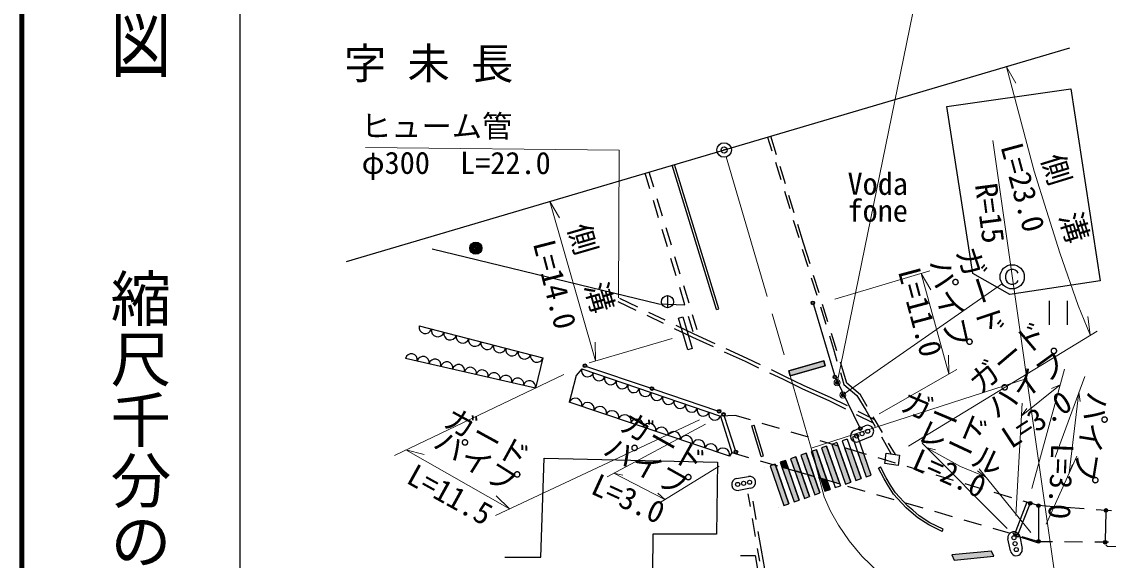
# Model space of a CAD drawing. Units: millimetres, scale not verified. Extents: x 40000 to 680000, y 20000 to 380000.
# Drawn here: x 40000 to 129707, y 266894 to 311329 of the extents above; entities that cross this region are included whole.
import ezdxf
from ezdxf.enums import TextEntityAlignment as Align

# ---------------------------------------------------------------- set-up
doc = ezdxf.new("R2010")
doc.units = ezdxf.units.MM
doc.header["$LTSCALE"] = 1000
doc.header["$PDMODE"] = 32
doc.header["$PDSIZE"] = 500
doc.linetypes.add('CHAIN', pattern=[18.5, 12, -1.5, 3.5, -1.5])
for name, color, linetype, lineweight in [('M-BGD', 7, 'Continuous', 25), ('M-BMK', 2, 'CHAIN', 13), ('M-BMK-OTRS', 5, 'Continuous', 25), ('M-BMK-SRVR', 3, 'Continuous', 25), ('M-STR-HTXT', 7, 'Continuous', 13), ('M-STR-STR1', 1, 'Continuous', 25), ('M-STR-STRC', 7, 'Continuous', 25), ('M-TTL', 2, 'Continuous', 140), ('M-TTL-BAND', 7, 'Continuous', 25)]:
    doc.layers.add(name, color=color, linetype=linetype, lineweight=lineweight)
doc.layers.add('M-BMK-HTXT', color=7, linetype='Continuous')
doc.layers.add('M-OTRS', color=6, linetype='Continuous')
doc.styles.add('@ＭＳ ゴシック', font='')
doc.styles.add('ＭＳ ゴシック', font='')
doc.styles.get('@ＭＳ ゴシック').set_extended_font_data('@MS Gothic')
doc.styles.get('ＭＳ ゴシック').set_extended_font_data('MS Gothic')

msp = doc.modelspace()

# ---------------------------------------------------------------- hatches: boundary and pattern name
at = {"layer": 'M-STR-STRC'}
for points in [[(106336, 282927), (106213, 283358), (103324, 282531), (103450, 282100)], [(107535, 273203), (106455, 276308), (106030, 276161), (107005, 273356)], [(108443, 273332), (107405, 276316), (106906, 276465), (106881, 276456), (108018, 273184)], [(104356, 274123), (103905, 275422), (103480, 275274), (103827, 274277)], [(105416, 273816), (104755, 275717), (104330, 275570), (104886, 273970)], [(105946, 273663), (106475, 273510), (105605, 276013), (105260, 275893), (105558, 274779)], [(109293, 273627), (108468, 276001), (107937, 276159), (108868, 273479)], [(110143, 273923), (109531, 275685), (108999, 275843), (109718, 273775)], [(102917, 271411), (103342, 271559), (102237, 274737), (102073, 274785), (101780, 274683)], [(103297, 274430), (103055, 275126), (102630, 274979), (102767, 274584)], [(103767, 271706), (104192, 271854), (103297, 274430), (102767, 274584)], [(104617, 272002), (105042, 272150), (104356, 274123), (103827, 274277)], [(105468, 272297), (105893, 272445), (105416, 273816), (104886, 273970)], [(106743, 272741), (106475, 273510), (105946, 273663), (106318, 272593)], [(120266, 267218), (120066, 267651), (116784, 267340), (116985, 266907)]]:
    msp.add_hatch(color=256, dxfattribs=at).paths.add_polyline_path(points)

# ---------------------------------------------------------------- linework, layer by layer
at = {"layer": 'M-BGD'}
for p, q in [((101575, 301804), (101921, 300691)), ((102319, 300342), (101845, 301884)), ((102219, 299736), (102665, 298304)), ((91862, 297545), (91475, 298825)), ((92176, 297671), (91796, 298920)), ((97365, 287594), (93710, 299484)), ((97556, 287652), (93901, 299543)), ((103053, 297952), (102612, 299386)), ((102962, 297349), (103408, 295917)), ((103787, 295563), (103346, 296997)), ((92586, 295152), (92152, 296587)), ((92905, 295279), (92468, 296714)), ((93634, 292888), (93197, 294323)), ((103705, 294962), (104151, 293530)), ((104554, 293065), (104081, 294607)), ((93310, 292759), (92876, 294195)), ((104448, 292575), (104894, 291143)), ((105087, 291345), (104554, 293065)), ((94034, 290366), (93600, 291802)), ((94363, 290496), (93926, 291931)), ((105191, 290188), (105637, 288756)), ((105826, 288957), (105383, 290390)), ((94758, 287973), (94324, 289409)), ((95092, 288105), (94655, 289540)), ((90741, 287512), (89243, 288230)), ((90869, 287783), (89373, 288500)), ((93315, 288728), (93315, 287728)), ((105358, 287985), (107092, 282159)), ((106566, 286569), (106122, 288002)), ((124815, 288307), (124815, 286307)), ((126315, 288307), (126315, 286307)), ((92995, 286432), (91643, 287080)), ((93124, 286703), (91771, 287351)), ((95764, 285899), (95383, 287148)), ((97365, 287594), (97556, 287652)), ((105935, 287802), (106380, 286369)), ((72807, 286234), (83031, 283595)), ((95522, 285554), (94026, 286271)), ((95435, 285735), (95047, 287016)), ((95395, 285282), (93897, 286000)), ((97121, 284491), (95395, 285282)), ((97248, 284763), (95522, 285554)), ((106678, 285415), (107024, 284302)), ((107305, 284181), (106862, 285614)), ((82413, 281102), (71673, 283545)), ((83031, 283595), (82413, 281102)), ((99755, 283283), (98030, 284074)), ((99882, 283555), (98157, 284346)), ((100995, 283026), (99882, 283555)), ((107024, 284302), (107306, 283333)), ((86232, 282682), (97695, 278792)), ((86638, 282890), (91894, 281111)), ((100867, 282755), (99755, 283283)), ((103011, 282069), (101899, 282597)), ((108134, 281506), (107601, 283226)), ((102881, 281798), (101770, 282326)), ((104483, 281017), (102881, 281798)), ((104610, 281289), (103011, 282069)), ((107201, 281881), (109167, 277889)), ((107586, 282373), (107869, 281405)), ((92178, 281015), (97435, 279236)), ((106652, 280045), (104483, 281017)), ((106781, 280316), (104610, 281289)), ((107869, 281405), (108960, 280495)), ((109246, 280532), (108134, 281506)), ((98432, 275482), (85211, 279930)), ((108035, 279354), (106652, 280045)), ((108166, 279624), (106781, 280316)), ((108960, 280495), (109686, 279290)), ((109803, 279581), (109246, 280532)), ((110445, 278483), (109060, 279176)), ((109686, 279290), (110474, 277935)), ((97987, 278796), (98913, 275980)), ((110311, 278215), (108929, 278906)), ((111068, 277424), (110309, 278718)), ((100286, 277987), (100478, 278044)), ((101039, 275448), (100286, 277987)), ((101231, 275505), (100478, 278044)), ((110976, 277070), (111763, 275714)), ((112132, 275610), (111574, 276562)), ((98622, 275785), (98432, 275482)), ((101039, 275448), (101231, 275505)), ((110723, 274495), (110899, 274590)), ((100157, 271318), (99976, 272378)), ((100641, 270244), (100378, 271766)), ((122976, 271688), (121942, 268971)), ((123212, 271462), (122274, 269088)), ((123947, 271249), (123948, 268597)), ((100578, 268854), (100325, 270333)), ((129515, 270857), (129460, 268530)), ((101076, 267738), (100812, 269259)), ((115994, 269269), (116082, 269448)), ((121942, 268971), (121849, 269161)), ((123787, 268345), (121942, 268971)), ((123977, 268438), (123787, 268345)), ((100928, 266808), (100746, 267868)), ((101349, 266188), (101076, 267738)), ((129655, 268025), (129509, 268178)), ((99340, 267295), (100555, 267284)), ((100555, 267284), (102431, 256552))]:
    msp.add_line(p, q, dxfattribs=at)
for points in [[(129031, 289950), (121588, 288823), (118538, 290563), (116386, 304326), (126616, 305801)], [(94983, 284257), (94211, 286863), (94585, 286974), (95358, 284368)], [(111380, 275725), (112482, 275557), (112350, 274699), (111249, 274868)]]:
    msp.add_lwpolyline(points, close=True, dxfattribs=at)
for points in [[(73881, 292602), (92609, 288042), (94757, 287977)], [(86232, 282682), (85770, 282143), (85356, 280534), (85211, 279930)], [(79888, 267143), (82861, 267159), (83132, 275318), (97436, 274978), (97368, 269053), (92101, 269041), (92002, 256113), (82605, 255927)], [(116082, 269448), (114980, 269990), (114101, 270556), (113562, 271025), (113146, 271365), (112137, 272458), (111733, 273103), (111381, 273702), (110899, 274590)], [(115994, 269269), (114881, 269816), (113980, 270396), (113433, 270872), (113008, 271219), (111977, 272336), (111562, 272999), (111207, 273603), (110723, 274495)], [(149135, 270397), (134688, 268316), (130985, 267997), (129655, 268025)]]:
    msp.add_lwpolyline(points, dxfattribs=at)
for centre, radius in [((77491, 292644), 500), ((77491, 292644), 409), ((77491, 292644), 318), ((77491, 292644), 227), ((77491, 292644), 136), ((77491, 292644), 45.5), ((93315, 288228), 500), ((105315, 288129), 150), ((105315, 288129), 120), ((105315, 288129), 100), ((105315, 288129), 100), ((105315, 288129), 100), ((105315, 288129), 100), ((86496, 282938), 150), ((86496, 282938), 120), ((86496, 282938), 100), ((86496, 282938), 100), ((86496, 282938), 100), ((86496, 282938), 100), ((107135, 282015), 150), ((107135, 282015), 120), ((107135, 282015), 100), ((107135, 282015), 100), ((107135, 282015), 100), ((107135, 282015), 100), ((92036, 281063), 150), ((92036, 281063), 120), ((92036, 281063), 100), ((92036, 281063), 100), ((92036, 281063), 100), ((92036, 281063), 100), ((97577, 279188), 150), ((97577, 279188), 120), ((97577, 279188), 100), ((97577, 279188), 100), ((97577, 279188), 100), ((97577, 279188), 100), ((97940, 278938), 150), ((97940, 278938), 120), ((97940, 278938), 100), ((97940, 278938), 100), ((97940, 278938), 100), ((97940, 278938), 100), ((109233, 277754), 150), ((109233, 277754), 120), ((109233, 277754), 100), ((109233, 277754), 100), ((109233, 277754), 100), ((109233, 277754), 100), ((98960, 275838), 150), ((98960, 275838), 120), ((98960, 275838), 100), ((98960, 275838), 100), ((98960, 275838), 100), ((98960, 275838), 100), ((123267, 271601), 150), ((123267, 271601), 120), ((123267, 271601), 100), ((123267, 271601), 100), ((123267, 271601), 100), ((123267, 271601), 100), ((123947, 271399), 150), ((123947, 271399), 120), ((123947, 271399), 100), ((123947, 271399), 100), ((123947, 271399), 100), ((123947, 271399), 100), ((129519, 271007), 150), ((129519, 271007), 120), ((129519, 271007), 100), ((129519, 271007), 100), ((129519, 271007), 100), ((129519, 271007), 100), ((122219, 268948), 150), ((122219, 268948), 120), ((122219, 268948), 100), ((122219, 268948), 100), ((122219, 268948), 100), ((122219, 268948), 100), ((123949, 268447), 150), ((123949, 268447), 120), ((123949, 268447), 100), ((123949, 268447), 100), ((123949, 268447), 100), ((123949, 268447), 100), ((129456, 268381), 150), ((129456, 268381), 120), ((129456, 268381), 100), ((129456, 268381), 100), ((129456, 268381), 100), ((129456, 268381), 100)]:
    msp.add_circle(centre, radius, dxfattribs=at)
for centre, radius, start, end in [((73326, 286129), 529, 168.64705, 342.41611), ((74348, 285866), 529, 168.64705, 342.41611), ((75370, 285602), 529, 168.64705, 342.41611), ((76393, 285338), 529, 168.64705, 342.41611), ((77415, 285074), 529, 168.64705, 342.41611), ((78438, 284810), 529, 168.64705, 342.41611), ((79460, 284547), 529, 168.64705, 342.41611), ((80483, 284283), 529, 168.64705, 342.41611), ((72161, 283433), 501, 347.26045, 167.10663), ((73137, 283211), 501, 347.26045, 167.10663), ((74114, 282989), 501, 347.26045, 167.10663), ((81505, 284019), 529, 168.64705, 342.41611), ((82527, 283755), 529, 168.64705, 342.41611), ((75090, 282767), 501, 347.26045, 167.10663), ((76066, 282545), 501, 347.26045, 167.10663), ((77043, 282323), 501, 347.26045, 167.10663), ((78019, 282101), 501, 347.26045, 167.10663), ((86711, 282524), 504, 161.75226, 340.75576), ((78996, 281879), 501, 347.26045, 167.10663), ((79972, 281656), 501, 347.26045, 167.10663), ((80948, 281434), 501, 347.26045, 167.10663), ((81925, 281212), 501, 347.26045, 167.10663), ((87667, 282200), 504, 161.75226, 340.75576), ((88622, 281875), 504, 161.75226, 340.75576), ((89577, 281551), 504, 161.75226, 340.75576), ((90532, 281227), 504, 161.75226, 340.75576), ((91488, 280903), 504, 161.75226, 340.75576), ((85707, 279723), 538, 345.43899, 157.37144), ((86724, 279381), 538, 345.43899, 157.37144), ((92443, 280579), 504, 161.75226, 340.75576), ((93398, 280255), 504, 161.75226, 340.75576), ((94353, 279930), 504, 161.75226, 340.75576), ((87741, 279039), 538, 345.43899, 157.37144), ((88758, 278697), 538, 345.43899, 157.37144), ((95308, 279606), 504, 161.75226, 340.75576), ((96264, 279282), 504, 161.75226, 340.75576), ((97219, 278958), 504, 161.75226, 340.75576), ((89775, 278354), 538, 345.43899, 157.37144), ((90792, 278012), 538, 345.43899, 157.37144), ((91809, 277670), 538, 345.43899, 157.37144), ((92826, 277328), 538, 345.43899, 157.37144), ((93843, 276986), 538, 345.43899, 157.37144), ((94860, 276644), 538, 345.43899, 157.37144), ((95877, 276302), 538, 345.43899, 157.37144), ((96894, 275959), 538, 345.43899, 157.37144), ((97911, 275617), 538, 345.43899, 157.37144)]:
    msp.add_arc(centre, radius, start, end, dxfattribs=at)
at = {"layer": 'M-BMK'}
msp.add_lwpolyline([(98161, 300172), (105191, 276151), (106263, 272140), (106786, 270935), (107437, 269777), (108313, 268499), (109348, 267221), (110783, 265849), (111775, 265103), (113148, 264241), (114619, 263565), (116010, 263039), (116932, 262808), (118306, 262544), (121152, 262407), (122549, 262498), (123533, 262656), (125369, 262986), (132453, 264151)], dxfattribs=at)
at = {"layer": 'M-BMK-OTRS'}
msp.add_line((66820, 291553), (126528, 309164), dxfattribs=at)
at = {"layer": 'M-BMK-SRVR'}
msp.add_circle((97993, 300748), 600, dxfattribs=at)
at = {"layer": 'M-OTRS'}
msp.add_point((97993, 300748), dxfattribs=at)
at = {"layer": 'M-STR-HTXT'}
for p, q in [((107350, 281685), (115386, 320882)), ((121305, 307617), (122075, 306269)), ((125670, 263020), (120164, 301542)), ((83591, 296492), (87376, 283338)), ((83591, 296492), (84390, 295161)), ((107123, 288425), (114983, 290772)), ((114261, 290557), (116541, 282272)), ((114261, 290557), (115044, 289217)), ((107915, 280614), (120962, 289721)), ((128224, 285481), (128021, 287020)), ((128781, 285788), (113218, 276303)), ((86851, 283195), (93700, 285187)), ((87376, 283338), (87345, 284891)), ((116541, 282272), (116528, 283824)), ((110785, 278971), (117194, 282639)), ((123390, 272821), (126097, 282653)), ((70777, 275547), (84747, 282216)), ((105191, 276151), (122974, 281881)), ((127767, 282062), (125334, 275399)), ((122521, 278787), (125736, 281376)), ((125736, 281376), (125027, 281062)), ((127277, 280756), (126469, 274073)), ((127277, 280756), (127385, 279987)), ((122592, 279869), (122085, 270578)), ((122521, 278787), (122979, 279413)), ((79119, 270598), (95964, 278474)), ((88326, 273772), (96457, 278114)), ((121358, 269502), (114339, 276544)), ((71725, 276010), (80277, 271130)), ((71725, 276010), (73226, 275614)), ((114676, 276197), (115429, 276006)), ((127109, 275479), (124588, 269871)), ((92722, 271655), (97574, 274656)), ((126469, 274073), (126758, 274794)), ((88880, 274070), (93106, 271909)), ((88880, 274070), (89639, 273907)), ((119521, 273796), (118902, 274265)), ((123300, 269179), (119048, 274425)), ((80277, 271130), (79173, 272221)), ((93106, 271909), (92530, 272429))]:
    msp.add_line(p, q, dxfattribs=at)
for points in [[(121305, 307617), (123586, 298988), (124598, 295754), (125714, 292270), (127221, 287910), (128224, 285481)], [(68386, 300965), (89319, 300746), (89258, 288542)], [(114676, 276197), (117507, 274617), (119521, 273796)]]:
    msp.add_lwpolyline(points, dxfattribs=at)
for centre, radius in [((107320, 281538), 150), ((107320, 281538), 120), ((107320, 281538), 90), ((107320, 281538), 60), ((107320, 281538), 30), ((107320, 281538), 20), ((107792, 280528), 150), ((107792, 280528), 120), ((107792, 280528), 90), ((107792, 280528), 60), ((107792, 280528), 30), ((107792, 280528), 20)]:
    msp.add_circle(centre, radius, dxfattribs=at)
for p in [(107320, 281538), (107792, 280528)]:
    msp.add_point(p, dxfattribs=at)
at = {"layer": 'M-STR-STR1'}
for p, q in [((98909, 278842), (97695, 278792)), ((97695, 278792), (98622, 275785)), ((100165, 278469), (98909, 278842)), ((102561, 277756), (101124, 278184)), ((104958, 277044), (103520, 277471)), ((107354, 276332), (105916, 276759)), ((98622, 275785), (99999, 275386)), ((109751, 275619), (108313, 276047)), ((100960, 275108), (102401, 274690)), ((112147, 274907), (110709, 275334)), ((114543, 274195), (113105, 274622)), ((103361, 274412), (104802, 273994)), ((105762, 273716), (107203, 273299)), ((116940, 273482), (115502, 273910)), ((108164, 273020), (109604, 272603)), ((119336, 272770), (117898, 273197)), ((110565, 272325), (112006, 271907)), ((121732, 272058), (120295, 272485)), ((112966, 271629), (114407, 271211)), ((115367, 270933), (116808, 270516)), ((123947, 271399), (122691, 271773)), ((125211, 271310), (123947, 271399)), ((127705, 271134), (126208, 271240)), ((129966, 270974), (128702, 271064)), ((117769, 270237), (119209, 269820)), ((120170, 269542), (121611, 269124)), ((122571, 268846), (123949, 268447)), ((123949, 268447), (125090, 268440)), ((126090, 268434), (127590, 268424)), ((128590, 268418), (129732, 268411))]:
    msp.add_line(p, q, dxfattribs=at)
at = {"layer": 'M-STR-STRC'}
for p, q in [((121373, 290733), (121273, 290583)), ((121523, 290833), (121373, 290733)), ((121673, 290883), (121523, 290833)), ((121873, 290883), (121673, 290883)), ((122023, 290833), (121873, 290883)), ((122173, 290733), (122023, 290833)), ((122273, 290583), (122173, 290733)), ((121273, 290583), (121223, 290383)), ((121223, 290383), (121223, 290183)), ((121223, 290183), (121273, 289983)), ((121273, 289983), (121373, 289833)), ((121373, 289833), (121523, 289733)), ((122023, 289733), (122173, 289833)), ((122173, 289833), (122273, 289983)), ((121523, 289733), (121673, 289683)), ((121673, 289683), (121873, 289683)), ((121873, 289683), (122023, 289733)), ((108728, 277604), (109649, 277995)), ((106455, 276308), (106030, 276161)), ((106455, 276308), (107593, 273036)), ((107306, 276604), (106881, 276456)), ((106881, 276456), (108018, 273184)), ((107306, 276604), (108443, 273332)), ((108156, 276899), (107731, 276752)), ((107731, 276752), (108868, 273479)), ((108156, 276899), (109293, 273627)), ((108581, 277047), (109718, 273775)), ((110039, 277074), (109119, 276684)), ((103905, 275422), (103480, 275274)), ((103905, 275422), (105042, 272150)), ((104755, 275717), (104330, 275570)), ((104330, 275570), (105468, 272297)), ((104755, 275717), (105893, 272445)), ((105605, 276013), (105180, 275865)), ((105180, 275865), (106318, 272593)), ((105605, 276013), (106743, 272741)), ((106030, 276161), (107168, 272888)), ((101355, 274535), (101351, 274534)), ((102205, 274831), (101780, 274683)), ((101780, 274683), (102917, 271411)), ((102205, 274831), (103342, 271559)), ((103055, 275126), (102630, 274979)), ((102630, 274979), (103767, 271706)), ((103055, 275126), (104192, 271854)), ((103480, 275274), (104617, 272002)), ((99022, 273644), (100007, 273818)), ((108868, 273479), (109293, 273627)), ((100181, 272834), (99196, 272659)), ((106318, 272593), (106743, 272741)), ((107168, 272888), (107593, 273036)), ((108018, 273184), (108443, 273332)), ((103767, 271706), (104192, 271854)), ((104617, 272002), (105042, 272150)), ((105468, 272297), (105893, 272445)), ((102488, 271262), (102492, 271263)), ((102917, 271411), (103342, 271559)), ((121622, 267674), (121427, 268654)), ((122408, 268849), (122603, 267868)), ((116784, 267340), (116985, 266907)), ((116985, 266907), (120266, 267218))]:
    msp.add_line(p, q, dxfattribs=at)
for points in [[(106336, 282927), (106213, 283358), (103324, 282531), (103450, 282100)], [(103324, 282531), (106213, 283358), (106336, 282927), (103448, 282099)], [(107535, 273203), (106455, 276308), (106030, 276161), (107005, 273356)], [(108443, 273332), (107405, 276316), (106906, 276465), (106881, 276456), (108018, 273184)], [(104356, 274123), (103905, 275422), (103480, 275274), (103827, 274277)], [(105416, 273816), (104755, 275717), (104330, 275570), (104886, 273970)], [(105946, 273663), (106475, 273510), (105605, 276013), (105260, 275893), (105558, 274779)], [(109293, 273627), (108468, 276001), (107937, 276159), (108868, 273479)], [(110143, 273923), (109531, 275685), (108999, 275843), (109718, 273775)], [(102917, 271411), (103342, 271559), (102237, 274737), (102073, 274785), (101780, 274683)], [(103297, 274430), (103055, 275126), (102630, 274979), (102767, 274584)], [(103767, 271706), (104192, 271854), (103297, 274430), (102767, 274584)], [(104617, 272002), (105042, 272150), (104356, 274123), (103827, 274277)], [(105468, 272297), (105893, 272445), (105416, 273816), (104886, 273970)], [(106743, 272741), (106475, 273510), (105946, 273663), (106318, 272593)], [(120266, 267218), (120066, 267651), (116784, 267340), (116985, 266907)]]:
    msp.add_lwpolyline(points, close=True, dxfattribs=at)
for points in [[(109718, 273775), (110143, 273923), (109006, 277195), (108581, 277047)], [(120266, 267218), (120066, 267651), (116784, 267340)]]:
    msp.add_lwpolyline(points, dxfattribs=at)
for centre, radius in [((121773, 290283), 1000), ((108923, 277144), 167), ((109384, 277339), 167), ((109844, 277535), 167), ((99109, 273152), 167), ((99601, 273239), 167), ((100094, 273326), 167), ((121918, 268752), 167), ((122015, 268261), 167), ((122112, 267771), 167)]:
    msp.add_circle(centre, radius, dxfattribs=at)
for centre, start, end in [((108923, 277144), 112.98832, 292.98832), ((109844, 277535), 292.98832, 112.98832), ((99109, 273152), 100.04258, 280.04258), ((100094, 273326), 280.04258, 100.04258), ((121918, 268752), 11.22784, 191.22784), ((122112, 267771), 191.22784, 11.22784)]:
    msp.add_arc(centre, 500, start, end, dxfattribs=at)
at = {"layer": 'M-TTL'}
msp.add_line((40000, 380000), (40000, 20000), dxfattribs=at)
at = {"layer": 'M-TTL-BAND'}
msp.add_line((58000, 370000), (58000, 20000), dxfattribs=at)

# ---------------------------------------------------------------- texts
at = {"layer": 'M-BMK-HTXT', "style": 'ＭＳ ゴシック'}
for s, height, p in [('字 未 長', 2566, (66593, 305839)), ('Voda', 1833, (108179, 296499)), ('fone', 1833, (108175, 294277))]:
    msp.add_text(s, height=height, rotation=359.918, dxfattribs=at).set_placement(p, align=Align.BOTTOM_LEFT)
at = {"layer": 'M-STR-HTXT', "style": 'ＭＳ ゴシック'}
for s, rotation, p in [('ヒューム管', 359.918, (68000, 301259)), ('φ300  L=22.0', 359.918, (68063, 298229)), ('L=23.0', 285.096, (120267, 300890)), ('側\u3000溝', 287.116, (123656, 299910)), ('R=15', 277.513, (118157, 297812)), ('側\u3000溝', 286.178, (84563, 294193)), ('L=14.0', 284.474, (81660, 292910)), ('ガード', 288.353, (116578, 292228)), ('L=11.0', 284.936, (111802, 290600)), ('パイプ', 282.642, (114391, 291417)), ('ガード', 40.282, (119489, 280104)), ('パイプ', 35.945, (120780, 278057)), ('L=3.0', 33.193, (121986, 275587)), ('ガード', 337.298, (112215, 278801)), ('パイプ', 260.828, (127472, 280965)), ('ガード', 331.307, (74440, 277543)), ('ガード', 330.669, (88983, 277219)), ('レール', 335.013, (113472, 276425)), ('パイプ', 327.913, (73576, 275802)), ('パイプ', 330.863, (87625, 275198)), ('L=3.0', 267.743, (124456, 276571)), ('L=2.0', 336.301, (113163, 273983)), ('L=11.5', 331.006, (71381, 272845)), ('L=3.0', 335.419, (86643, 271940))]:
    msp.add_text(s, height=1833, rotation=rotation, dxfattribs=at).set_placement(p, align=Align.BOTTOM_LEFT)
at = {"layer": 'M-TTL-BAND', "style": '@ＭＳ ゴシック', "width": 1.4}
msp.add_text('平  面  図', height=3666, rotation=270, dxfattribs=at).set_placement((49777, 306475), align=Align.MIDDLE_RIGHT)
at = {"layer": 'M-TTL-BAND', "style": '@ＭＳ ゴシック'}
msp.add_text('縮尺千分の一', height=3666, rotation=270, dxfattribs=at).set_placement((49777, 261030), align=Align.MIDDLE_RIGHT)

doc.saveas('drawing.dxf')
